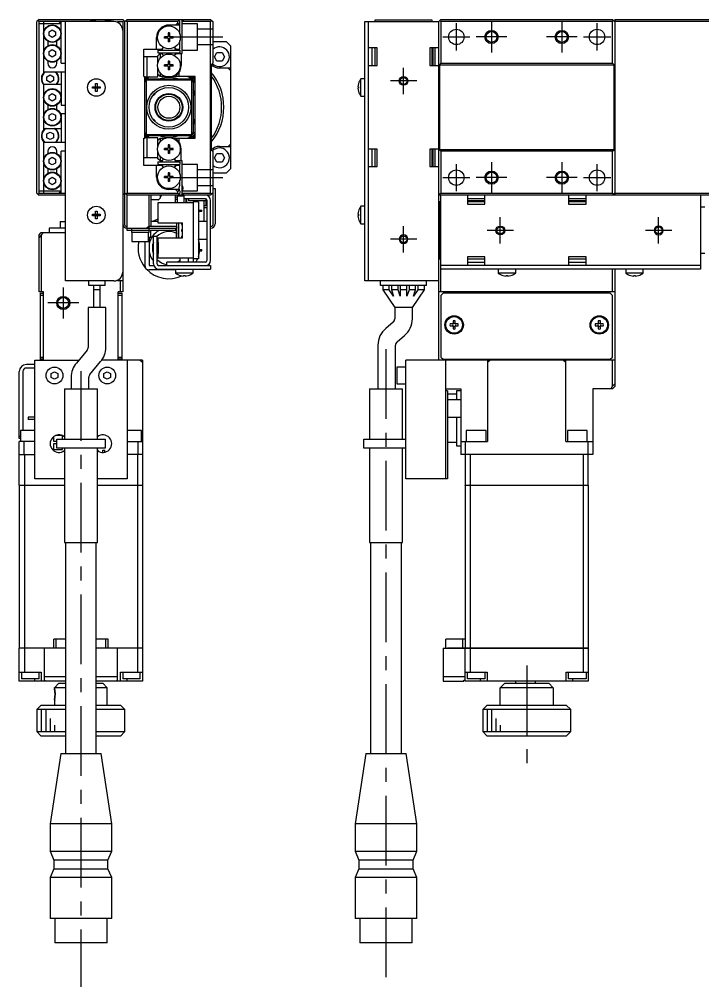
# Model space of a CAD drawing. Extents: x 0 to 674, y -8 to 376.
# Drawn here: x 360.3 to 515.7, y 66.4 to 286.4 of the extents above; entities that cross this region are included whole.
import ezdxf

# ---------------------------------------------------------------- set-up
doc = ezdxf.new("R2010")
doc.units = 0
doc.header["$LTSCALE"] = 0.5
doc.linetypes.add('CENTER', pattern=[50.8, 31.75, -6.35, 6.35, -6.35])
doc.linetypes.add('DASHED', pattern=[19.05, 12.7, -6.35])
for name, color, linetype in [('MSM_CENTER', 1, 'CENTER'), ('MSM_CONTINUOUS', 7, 'CONTINUOUS'), ('MSM_DASHED', 4, 'DASHED'), ('MSM_NARROW', 5, 'CONTINUOUS')]:
    doc.layers.add(name, color=color, linetype=linetype)

msp = doc.modelspace()

# ---------------------------------------------------------------- linework, layer by layer
at = {"layer": 'MSM_CENTER'}
for p, q in [((459.7, 279.34), (459.7, 285.54)), ((467.7, 285.94), (467.7, 278.94)), ((483.7, 285.94), (483.7, 278.94)), ((491.7, 279.34), (491.7, 285.54)), ((394.71, 282.44), (406.63, 282.44)), ((456.6, 282.44), (462.8, 282.44)), ((471.2, 282.44), (464.2, 282.44)), ((487.2, 282.44), (480.2, 282.44)), ((488.6, 282.44), (494.8, 282.44)), ((447.7, 269.44), (447.7, 275.44)), ((450.7, 272.44), (444.7, 272.44)), ((459.7, 247.34), (459.7, 253.54)), ((467.7, 253.94), (467.7, 246.94)), ((483.7, 253.94), (483.7, 246.94)), ((491.7, 247.34), (491.7, 253.54)), ((394.71, 250.44), (406.63, 250.44)), ((456.6, 250.44), (462.8, 250.44)), ((471.2, 250.44), (464.2, 250.44)), ((487.2, 250.44), (480.2, 250.44)), ((488.6, 250.44), (494.8, 250.44)), ((469.7, 235.44), (469.7, 241.44)), ((505.7, 235.44), (505.7, 241.44)), ((447.7, 233.44), (447.7, 239.44)), ((472.7, 238.44), (466.7, 238.44)), ((508.7, 238.44), (502.7, 238.44)), ((450.7, 236.44), (444.7, 236.44)), ((370.34, 225.44), (370.34, 218.44)), ((373.84, 221.94), (366.84, 221.94)), ((443.7, 211.44), (443.7, 66.44)), ((374.34, 206.44), (374.34, 66.44)), ((475.7, 139.47), (475.7, 116.19))]:
    msp.add_line(p, q, dxfattribs=at)
at = {"layer": 'MSM_CONTINUOUS'}
for p, q in [((364.84, 286.44), (364.34, 285.94)), ((364.59, 286.19), (364.84, 285.94)), ((364.84, 286.44), (376.34, 286.44)), ((376.84, 285.94), (376.34, 286.44)), ((376.34, 285.94), (376.59, 286.19)), ((376.44, 286.34), (376.64, 286.34)), ((376.54, 286.34), (376.64, 286.44)), ((376.64, 286.44), (383.84, 286.44)), ((376.94, 285.94), (376.94, 286.04)), ((377.14, 286.44), (377.14, 285.94)), ((377.34, 286.44), (377.84, 285.94)), ((377.34, 285.94), (377.34, 286.44)), ((381.04, 286.24), (379.84, 286.24)), ((379.84, 286.24), (379.84, 285.94)), ((381.04, 286.24), (381.04, 285.94)), ((384.34, 285.94), (383.84, 286.44)), ((383.84, 285.94), (384.09, 286.19)), ((384.34, 285.94), (384.84, 286.44)), ((384.59, 286.19), (384.84, 285.94)), ((384.84, 286.44), (403.84, 286.44)), ((396.84, 285.94), (396.34, 286.44)), ((396.34, 285.94), (396.59, 286.19)), ((397.84, 286.44), (397.34, 285.94)), ((397.34, 278.64), (397.34, 286.44)), ((403.84, 286.44), (404.34, 285.94)), ((403.84, 285.94), (404.09, 286.19)), ((441.2, 286.24), (441.2, 285.94)), ((454.2, 286.24), (441.2, 286.24)), ((454.2, 285.94), (454.2, 286.24)), ((455.7, 285.94), (456.2, 286.44)), ((455.95, 286.19), (456.2, 285.94)), ((456.2, 286.44), (495.2, 286.44)), ((495.2, 286.44), (495.7, 285.94)), ((495.2, 285.94), (495.45, 286.19)), ((495.7, 286.44), (495.7, 246.44)), ((495.7, 286.44), (539.2, 286.44)), ((364.34, 246.94), (364.34, 285.94)), ((381.84, 285.94), (364.84, 285.94)), ((364.84, 246.94), (364.84, 285.94)), ((369.84, 285.44), (364.84, 285.44)), ((365.84, 285.94), (365.84, 274.27)), ((367.09, 283.63), (367.84, 284.06)), ((367.84, 284.06), (368.59, 283.63)), ((369.34, 285.94), (369.84, 285.44)), ((369.84, 276.44), (369.84, 285.94)), ((370.84, 226.94), (370.84, 285.94)), ((382.64, 285.94), (383.84, 285.94)), ((383.84, 285.94), (383.84, 224.44)), ((384.34, 239.64), (384.34, 285.94)), ((384.84, 285.94), (384.84, 246.94)), ((396.34, 285.94), (384.84, 285.94)), ((396.84, 285.14), (394.34, 285.14)), ((396.34, 285.64), (395.84, 285.14)), ((396.34, 285.64), (396.34, 285.94)), ((396.7, 285.14), (396.34, 285.64)), ((396.84, 283.06), (396.84, 285.94)), ((403.84, 285.94), (397.34, 285.94)), ((403.84, 246.94), (403.84, 285.94)), ((404.34, 285.94), (404.34, 276.44)), ((438.9, 285.94), (455.7, 285.94)), ((438.9, 226.94), (438.9, 285.94)), ((439.7, 226.94), (439.7, 285.94)), ((455.7, 208.94), (455.7, 285.94)), ((456.2, 285.94), (456.2, 276.44)), ((495.2, 285.94), (456.2, 285.94)), ((495.2, 276.44), (495.2, 285.94)), ((517.7, 285.94), (495.7, 285.94)), ((367.09, 282.76), (367.09, 283.63)), ((367.84, 282.33), (367.09, 282.76)), ((368.59, 282.76), (367.84, 282.33)), ((368.59, 283.63), (368.59, 282.76)), ((391.54, 279.64), (391.54, 282.34)), ((394.14, 282.49), (393.34, 282.49)), ((393.34, 282.2), (393.34, 282.49)), ((394.14, 282.2), (393.34, 282.2)), ((393.87, 282.49), (393.87, 282.2)), ((394.49, 283.34), (394.2, 283.34)), ((394.2, 283.34), (394.2, 282.55)), ((394.49, 282.81), (394.2, 282.81)), ((394.2, 282.14), (394.2, 281.34)), ((394.2, 281.87), (394.49, 281.87)), ((394.49, 283.34), (394.49, 282.55)), ((394.49, 282.14), (394.49, 281.34)), ((395.34, 282.49), (394.55, 282.49)), ((395.34, 282.2), (394.55, 282.2)), ((394.81, 282.49), (394.81, 282.2)), ((395.34, 282.2), (395.34, 282.49)), ((396.84, 279.64), (396.84, 281.63)), ((366.84, 281.46), (366.84, 280.42)), ((367.09, 279.13), (367.84, 279.56)), ((367.84, 279.56), (368.59, 279.13)), ((368.84, 280.42), (368.84, 281.46)), ((388.64, 273.44), (388.64, 279.64)), ((388.64, 279.64), (392.79, 279.64)), ((391.84, 279.44), (391.84, 278.84)), ((391.84, 279.44), (396.84, 279.44)), ((392.79, 279.64), (392.94, 279.9)), ((394.49, 281.34), (394.2, 281.34)), ((395.75, 279.9), (395.9, 279.64)), ((395.9, 279.64), (396.84, 279.64)), ((396.84, 279.44), (396.84, 278.84)), ((404.34, 281.44), (407.34, 281.44)), ((408.34, 280.44), (407.34, 281.44)), ((408.34, 280.44), (408.34, 252.44)), ((441.7, 279.94), (439.7, 279.94)), ((440.5, 279.94), (440.5, 275.94)), ((441.2, 279.94), (441.2, 275.94)), ((441.7, 275.94), (441.7, 279.94)), ((453.7, 279.94), (453.7, 275.94)), ((455.7, 279.94), (453.7, 279.94)), ((454.2, 275.94), (454.2, 279.94)), ((454.4, 275.94), (454.4, 279.94)), ((454.9, 275.94), (454.9, 279.94)), ((367.09, 278.26), (367.09, 279.13)), ((367.84, 277.83), (367.09, 278.26)), ((368.59, 278.26), (367.84, 277.83)), ((368.59, 279.13), (368.59, 278.26)), ((391.84, 277.89), (388.64, 277.89)), ((389.34, 277.89), (389.34, 273.39)), ((391.84, 278.84), (396.84, 278.84)), ((391.84, 278.14), (392.34, 278.64)), ((391.84, 276.66), (391.84, 278.14)), ((392.34, 278.64), (392.34, 277.6)), ((392.34, 278.64), (392.79, 278.64)), ((392.97, 278.35), (392.79, 278.64)), ((395.89, 278.64), (395.77, 278.42)), ((395.89, 278.64), (397.34, 278.64)), ((397.14, 278.64), (397.14, 275.94)), ((404.69, 277.94), (405.27, 278.94)), ((405.27, 276.94), (404.69, 277.94)), ((405.27, 278.94), (406.42, 278.94)), ((406.42, 278.94), (407, 277.94)), ((407, 277.94), (406.42, 276.94)), ((366.84, 276.96), (366.84, 276.44)), ((368.84, 276.44), (368.84, 276.96)), ((369.84, 276.44), (370.84, 276.44)), ((391.84, 273.39), (391.84, 275.23)), ((394.14, 276.09), (393.34, 276.09)), ((393.34, 275.8), (393.34, 276.09)), ((394.14, 275.8), (393.34, 275.8)), ((393.87, 276.09), (393.87, 275.8)), ((394.49, 276.94), (394.2, 276.94)), ((394.2, 276.94), (394.2, 276.15)), ((394.49, 276.41), (394.2, 276.41)), ((394.2, 275.74), (394.2, 274.94)), ((394.2, 275.47), (394.49, 275.47)), ((394.49, 276.94), (394.49, 276.15)), ((394.49, 275.74), (394.49, 274.94)), ((395.34, 276.09), (394.55, 276.09)), ((395.34, 275.8), (394.55, 275.8)), ((394.81, 276.09), (394.81, 275.8)), ((395.34, 275.8), (395.34, 276.09)), ((404.34, 276.44), (403.99, 276.09)), ((403.99, 276.09), (403.99, 256.79)), ((406.42, 276.94), (405.27, 276.94)), ((408.34, 275.34), (405.84, 275.34)), ((407.84, 275.34), (408.34, 274.84)), ((439.7, 275.94), (441.7, 275.94)), ((453.7, 275.94), (455.7, 275.94)), ((456.2, 276.44), (455.85, 276.09)), ((455.85, 276.09), (455.85, 256.79)), ((455.85, 276.09), (495.55, 276.09)), ((456.2, 276.44), (495.2, 276.44)), ((495.55, 276.09), (495.2, 276.44)), ((495.55, 256.79), (495.55, 276.09)), ((370.84, 274.44), (365.84, 274.44)), ((366.59, 273.38), (367.34, 273.81)), ((366.59, 272.51), (366.59, 273.38)), ((367.34, 273.81), (368.09, 273.38)), ((368.09, 273.38), (368.09, 272.51)), ((369.84, 274.44), (369.84, 266.94)), ((388.64, 273.44), (388.84, 273.44)), ((388.84, 259.44), (388.84, 273.44)), ((388.84, 273.39), (391.84, 273.39)), ((388.84, 272.14), (389.64, 272.94)), ((389.64, 272.94), (399.04, 272.94)), ((392.34, 273.44), (391.84, 273.94)), ((392.34, 274.28), (392.34, 273.44)), ((393.63, 273.44), (392.34, 273.44)), ((394.49, 274.94), (394.2, 274.94)), ((400.34, 273.44), (395.06, 273.44)), ((396.14, 273.44), (396.14, 273.8)), ((396.64, 274.35), (396.64, 273.44)), ((399.04, 272.94), (399.84, 272.14)), ((400.34, 259.44), (400.34, 273.44)), ((438, 268.94), (438, 272.94)), ((438.9, 272.94), (438, 272.94)), ((369.84, 271.64), (365.84, 271.64)), ((365.84, 271.64), (365.84, 261.27)), ((367.34, 272.08), (366.59, 272.51)), ((368.09, 272.51), (367.34, 272.08)), ((376.96, 271.12), (377.66, 271.12)), ((376.96, 270.76), (376.96, 271.12)), ((377.66, 270.76), (376.96, 270.76)), ((377.66, 271.83), (378.02, 271.83)), ((377.66, 271.12), (377.66, 271.83)), ((377.67, 271.11), (377.66, 271.12)), ((377.67, 270.77), (377.66, 270.76)), ((377.66, 270.06), (377.66, 270.76)), ((377.67, 270.77), (377.67, 271.11)), ((377.67, 271.11), (378.01, 271.11)), ((378.01, 270.77), (377.67, 270.77)), ((378.01, 271.11), (378.02, 271.12)), ((378.01, 271.11), (378.01, 270.77)), ((378.01, 270.77), (378.02, 270.76)), ((378.02, 271.83), (378.02, 271.12)), ((378.02, 271.12), (378.73, 271.12)), ((378.02, 270.76), (378.02, 270.06)), ((378.73, 270.76), (378.02, 270.76)), ((378.73, 271.12), (378.73, 270.76)), ((389.14, 272.44), (389.14, 260.44)), ((399.34, 272.64), (389.34, 272.64)), ((399.54, 260.44), (399.54, 272.44)), ((399.84, 272.14), (399.84, 260.74)), ((437.31, 271.12), (437.43, 271.12)), ((437.43, 270.76), (437.31, 270.76)), ((437.43, 271.83), (437.43, 271.83)), ((437.43, 271.12), (437.43, 270.76)), ((367.09, 269.13), (367.84, 269.56)), ((367.09, 268.26), (367.09, 269.13)), ((367.84, 269.56), (368.59, 269.13)), ((368.59, 269.13), (368.59, 268.26)), ((378.02, 270.06), (377.66, 270.06)), ((390.78, 269.19), (390.92, 269.19)), ((390.92, 269.19), (391.14, 269.42)), ((390.92, 269.19), (390.92, 269.36)), ((391.14, 269.61), (391.14, 269.42)), ((437.43, 270.06), (437.43, 270.05)), ((438, 268.94), (438.9, 268.94)), ((366.84, 266.96), (366.84, 265.92)), ((367.84, 267.83), (367.09, 268.26)), ((368.59, 268.26), (367.84, 267.83)), ((368.84, 265.92), (368.84, 266.96)), ((369.84, 266.94), (370.84, 266.94)), ((367.09, 264.63), (367.84, 265.06)), ((367.09, 263.76), (367.09, 264.63)), ((367.84, 265.06), (368.59, 264.63)), ((368.59, 264.63), (368.59, 263.76)), ((370.84, 264.94), (369.84, 264.94)), ((369.84, 264.94), (369.84, 258.44)), ((367.84, 263.33), (367.09, 263.76)), ((368.59, 263.76), (367.84, 263.33)), ((390.92, 263.69), (390.78, 263.69)), ((390.92, 263.52), (390.92, 263.69)), ((391.14, 263.47), (390.92, 263.69)), ((391.14, 263.47), (391.14, 263.28)), ((365.84, 261.64), (369.84, 261.64)), ((366.59, 260.38), (367.34, 260.81)), ((366.59, 259.51), (366.59, 260.38)), ((367.34, 260.81), (368.09, 260.38)), ((368.09, 260.38), (368.09, 259.51)), ((389.64, 259.94), (388.84, 260.74)), ((389.34, 260.24), (399.34, 260.24)), ((399.04, 259.94), (389.64, 259.94)), ((399.84, 260.74), (399.04, 259.94)), ((365.84, 258.62), (365.84, 246.94)), ((370.84, 258.44), (365.84, 258.44)), ((367.34, 259.08), (366.59, 259.51)), ((368.09, 259.51), (367.34, 259.08)), ((388.64, 259.44), (388.84, 259.44)), ((388.64, 253.24), (388.64, 259.44)), ((391.84, 259.49), (388.84, 259.49)), ((389.34, 259.49), (389.34, 254.99)), ((391.84, 257.66), (391.84, 259.49)), ((391.84, 258.94), (392.34, 259.44)), ((392.34, 259.44), (392.34, 258.6)), ((392.34, 259.44), (393.63, 259.44)), ((394.49, 257.94), (394.2, 257.94)), ((394.2, 257.94), (394.2, 257.15)), ((394.49, 257.41), (394.2, 257.41)), ((394.49, 257.94), (394.49, 257.15)), ((395.06, 259.44), (400.34, 259.44)), ((396.14, 259.09), (396.14, 259.44)), ((396.64, 259.44), (396.64, 258.54)), ((405.84, 257.54), (408.34, 257.54)), ((408.34, 258.04), (407.84, 257.54)), ((366.84, 256.44), (366.84, 255.92)), ((368.84, 255.92), (368.84, 256.44)), ((370.84, 256.44), (369.84, 256.44)), ((369.84, 246.94), (369.84, 256.44)), ((391.84, 254.74), (391.84, 256.23)), ((392.34, 255.28), (392.34, 254.24)), ((394.14, 257.09), (393.34, 257.09)), ((393.34, 256.8), (393.34, 257.09)), ((394.14, 256.8), (393.34, 256.8)), ((393.87, 257.09), (393.87, 256.8)), ((394.2, 256.74), (394.2, 255.94)), ((394.2, 256.47), (394.49, 256.47)), ((394.49, 255.94), (394.2, 255.94)), ((394.49, 256.74), (394.49, 255.94)), ((395.34, 257.09), (394.55, 257.09)), ((395.34, 256.8), (394.55, 256.8)), ((394.81, 257.09), (394.81, 256.8)), ((395.34, 256.8), (395.34, 257.09)), ((397.14, 254.24), (397.14, 256.94)), ((403.99, 256.79), (404.34, 256.44)), ((404.34, 256.44), (404.34, 239.64)), ((404.69, 254.94), (405.27, 255.94)), ((405.27, 255.94), (406.42, 255.94)), ((406.42, 255.94), (407, 254.94)), ((441.7, 256.94), (439.7, 256.94)), ((440.5, 256.94), (440.5, 252.94)), ((441.2, 256.94), (441.2, 252.94)), ((441.7, 252.94), (441.7, 256.94)), ((453.7, 256.94), (453.7, 252.94)), ((455.7, 256.94), (453.7, 256.94)), ((454.2, 252.94), (454.2, 256.94)), ((454.4, 252.94), (454.4, 256.94)), ((454.9, 252.94), (454.9, 256.94)), ((455.85, 256.79), (456.2, 256.44)), ((495.55, 256.79), (455.85, 256.79)), ((456.2, 256.44), (456.2, 246.94)), ((495.2, 256.44), (456.2, 256.44)), ((495.2, 256.44), (495.55, 256.79)), ((495.2, 246.94), (495.2, 256.44)), ((367.09, 254.63), (367.84, 255.06)), ((367.09, 253.76), (367.09, 254.63)), ((367.84, 253.33), (367.09, 253.76)), ((367.84, 255.06), (368.59, 254.63)), ((368.59, 253.76), (367.84, 253.33)), ((368.59, 254.63), (368.59, 253.76)), ((388.64, 254.99), (391.84, 254.99)), ((392.79, 253.24), (388.64, 253.24)), ((391.54, 250.54), (391.54, 253.24)), ((392.34, 254.24), (391.84, 254.74)), ((391.84, 254.04), (391.84, 253.44)), ((391.84, 254.04), (396.84, 254.04)), ((391.84, 253.44), (396.84, 253.44)), ((392.79, 254.24), (392.34, 254.24)), ((392.97, 254.54), (392.79, 254.24)), ((392.94, 252.98), (392.79, 253.24)), ((395.9, 253.24), (395.75, 252.98)), ((395.89, 254.24), (395.77, 254.47)), ((397.34, 254.24), (395.89, 254.24)), ((396.84, 253.24), (395.9, 253.24)), ((396.84, 254.04), (396.84, 253.44)), ((396.84, 251.26), (396.84, 253.24)), ((397.34, 246.44), (397.34, 254.24)), ((405.27, 253.94), (404.69, 254.94)), ((406.42, 253.94), (405.27, 253.94)), ((407, 254.94), (406.42, 253.94)), ((366.84, 252.46), (366.84, 251.42)), ((368.84, 251.42), (368.84, 252.46)), ((394.49, 251.54), (394.2, 251.54)), ((394.2, 251.54), (394.2, 250.75)), ((394.49, 251.01), (394.2, 251.01)), ((394.49, 251.54), (394.49, 250.75)), ((407.34, 251.44), (404.34, 251.44)), ((407.34, 251.44), (408.34, 252.44)), ((439.7, 252.94), (441.7, 252.94)), ((453.7, 252.94), (455.7, 252.94)), ((367.09, 250.13), (367.84, 250.56)), ((367.09, 249.26), (367.09, 250.13)), ((367.84, 248.83), (367.09, 249.26)), ((367.84, 250.56), (368.59, 250.13)), ((368.59, 249.26), (367.84, 248.83)), ((368.59, 250.13), (368.59, 249.26)), ((394.14, 250.69), (393.34, 250.69)), ((393.34, 250.4), (393.34, 250.69)), ((394.14, 250.4), (393.34, 250.4)), ((393.87, 250.69), (393.87, 250.4)), ((394.2, 250.34), (394.2, 249.54)), ((394.2, 250.07), (394.49, 250.07)), ((394.49, 249.54), (394.2, 249.54)), ((394.49, 250.34), (394.49, 249.54)), ((395.34, 250.69), (394.55, 250.69)), ((395.34, 250.4), (394.55, 250.4)), ((394.81, 250.69), (394.81, 250.4)), ((395.34, 250.4), (395.34, 250.69)), ((396.84, 248.7), (396.84, 249.83)), ((459.9, 248.7), (459.5, 248.7)), ((491.9, 248.7), (491.5, 248.7)), ((364.34, 246.94), (364.84, 246.44)), ((364.84, 246.94), (364.59, 246.69)), ((364.84, 247.44), (369.84, 247.44)), ((364.84, 246.94), (370.84, 246.94)), ((370.84, 246.44), (364.84, 246.44)), ((369.84, 247.44), (369.34, 246.94)), ((384.09, 246.69), (383.84, 246.94)), ((383.84, 246.44), (384.34, 246.94)), ((384.84, 246.44), (384.34, 246.94)), ((384.84, 246.94), (384.59, 246.69)), ((384.84, 246.94), (396.34, 246.94)), ((403.84, 246.44), (384.84, 246.44)), ((384.84, 238.44), (384.84, 246.44)), ((389.84, 237.94), (389.84, 246.44)), ((390.34, 239.44), (390.34, 246.44)), ((392.34, 246.44), (392.34, 245.78)), ((396.64, 247.74), (394.34, 247.74)), ((395.77, 246.44), (395.77, 244.69)), ((395.84, 247.74), (396.34, 247.24)), ((396.27, 244.69), (396.27, 246.44)), ((396.34, 247.24), (396.66, 247.69)), ((396.34, 246.94), (396.34, 247.24)), ((396.59, 246.69), (396.34, 246.94)), ((396.84, 246.94), (396.34, 246.44)), ((396.84, 247.38), (396.84, 246.94)), ((397.34, 246.94), (403.84, 246.94)), ((397.34, 246.94), (397.84, 246.44)), ((397.77, 246.44), (397.77, 244.84)), ((397.84, 245.64), (397.84, 246.44)), ((402.77, 246.44), (402.77, 246.44)), ((403.27, 246.44), (403.27, 246.27)), ((404.09, 246.69), (403.84, 246.94)), ((404.34, 246.94), (403.84, 246.44)), ((404.34, 247.94), (404.84, 247.94)), ((404.84, 247.94), (404.84, 239.94)), ((456.2, 246.44), (455.7, 246.94)), ((533.2, 246.44), (455.7, 246.44)), ((456.2, 246.94), (455.95, 246.69)), ((456.2, 246.94), (495.2, 246.94)), ((456.2, 224.44), (456.2, 246.44)), ((462.2, 246.44), (462.2, 244.44)), ((466.2, 244.44), (466.2, 246.44)), ((485.2, 246.44), (485.2, 244.44)), ((489.2, 244.44), (489.2, 246.44)), ((495.45, 246.69), (495.2, 246.94)), ((495.7, 246.94), (495.2, 246.44)), ((495.7, 246.94), (517.7, 246.94)), ((515.2, 246.44), (515.2, 229.64)), ((391.92, 245.36), (390.34, 245.36)), ((399.84, 244.69), (391.84, 244.69)), ((391.84, 244.69), (391.84, 240.19)), ((392.31, 245.71), (391.99, 245.39)), ((392.34, 246.25), (392.45, 246.25)), ((395.77, 246.04), (396.27, 246.04)), ((395.77, 245.54), (396.27, 245.54)), ((397.77, 246.24), (396.27, 246.24)), ((402.64, 245.64), (397.84, 245.64)), ((398.27, 244.84), (398.27, 245.64)), ((398.34, 245.64), (398.34, 244.69)), ((398.84, 245.64), (398.84, 245.14)), ((402.84, 245.14), (398.84, 245.14)), ((401.04, 244.94), (399.84, 244.94)), ((399.84, 244.94), (399.84, 231.24)), ((401.04, 244.94), (401.04, 231.94)), ((402.34, 240.44), (402.34, 245.14)), ((402.77, 245.14), (402.77, 244.04)), ((402.84, 245.14), (402.84, 245.59)), ((402.84, 245.54), (402.91, 245.54)), ((403.04, 231.64), (403.04, 245.24)), ((403.84, 231.64), (403.84, 245.24)), ((455.9, 244.94), (455.9, 231.94)), ((456.2, 244.94), (455.9, 244.94)), ((466.2, 245.64), (462.2, 245.64)), ((466.2, 245.14), (462.2, 245.14)), ((466.2, 244.94), (462.2, 244.94)), ((462.2, 244.44), (466.2, 244.44)), ((489.2, 245.64), (485.2, 245.64)), ((489.2, 245.14), (485.2, 245.14)), ((489.2, 244.94), (485.2, 244.94)), ((485.2, 244.44), (489.2, 244.44)), ((376.96, 242.12), (377.66, 242.12)), ((376.96, 241.76), (376.96, 242.12)), ((377.66, 242.83), (378.02, 242.83)), ((377.66, 242.12), (377.66, 242.83)), ((377.67, 242.11), (377.66, 242.12)), ((377.67, 242.11), (378.01, 242.11)), ((377.67, 241.77), (377.67, 242.11)), ((378.01, 242.11), (378.02, 242.12)), ((378.01, 242.11), (378.01, 241.77)), ((378.02, 242.83), (378.02, 242.12)), ((378.02, 242.12), (378.73, 242.12)), ((378.73, 242.12), (378.73, 241.76)), ((401.04, 243.07), (401.84, 243.07)), ((401.04, 242.82), (401.84, 242.82)), ((401.84, 242.82), (401.84, 243.07)), ((402.77, 244.04), (402.34, 244.04)), ((403.04, 243.54), (402.34, 243.54)), ((437.31, 242.12), (437.43, 242.12)), ((437.43, 242.83), (437.43, 242.83)), ((437.43, 242.12), (437.43, 241.76)), ((438, 239.94), (438, 243.94)), ((438.9, 243.94), (438, 243.94)), ((516.2, 243.69), (515.2, 243.69)), ((369.59, 240.44), (370.84, 240.44)), ((369.59, 240.44), (369.59, 238.94)), ((377.66, 241.76), (376.96, 241.76)), ((377.67, 241.77), (377.66, 241.76)), ((377.66, 241.06), (377.66, 241.76)), ((378.02, 241.06), (377.66, 241.06)), ((378.01, 241.77), (377.67, 241.77)), ((378.01, 241.77), (378.02, 241.76)), ((378.02, 241.76), (378.02, 241.06)), ((378.73, 241.76), (378.02, 241.76)), ((391.84, 240.44), (390.34, 240.44)), ((391.84, 240.19), (397.34, 240.19)), ((396.14, 236.69), (396.14, 240.19)), ((396.64, 236.69), (396.64, 240.19)), ((397.34, 240.19), (397.34, 236.69)), ((403.04, 240.44), (401.04, 240.44)), ((437.43, 241.76), (437.31, 241.76)), ((437.43, 241.06), (437.43, 241.05)), ((438, 239.94), (438.9, 239.94)), ((364.84, 237.44), (365.34, 237.94)), ((365.65, 237.94), (365.34, 237.33)), ((365.34, 237.94), (370.84, 237.94)), ((370.84, 238.94), (367.09, 238.94)), ((367.09, 238.94), (367.09, 237.94)), ((384.54, 239.44), (384.84, 239.44)), ((384.84, 238.94), (396.06, 238.94)), ((395.84, 238.44), (384.84, 238.44)), ((385.84, 238.94), (385.84, 237.94)), ((389.84, 237.94), (385.84, 237.94)), ((385.94, 237.94), (385.94, 235.94)), ((389.84, 239.44), (389.34, 238.94)), ((389.74, 235.94), (389.74, 237.94)), ((389.84, 239.44), (396.14, 239.44)), ((390.24, 236.94), (390.24, 238.44)), ((395.84, 238.94), (395.84, 238.44)), ((395.99, 238.44), (395.99, 236.69)), ((403.84, 239.44), (404.14, 239.44)), ((364.84, 224.44), (364.84, 237.44)), ((365.34, 237.33), (364.84, 236.83)), ((365.34, 237.33), (365.34, 224.44)), ((385.94, 235.94), (389.74, 235.94)), ((388.84, 235.94), (388.84, 230.44)), ((389.74, 236.94), (390.24, 236.94)), ((389.84, 236.94), (389.84, 230.44)), ((390.84, 237.14), (391.64, 237.14)), ((390.84, 230.84), (390.84, 237.14)), ((391.64, 237.14), (391.64, 230.94)), ((391.84, 236.69), (391.84, 235.69)), ((397.34, 236.69), (391.84, 236.69)), ((391.84, 235.69), (391.94, 235.69)), ((391.94, 235.69), (391.94, 233.19)), ((401.04, 236.44), (403.04, 236.44)), ((391.94, 234.89), (391.84, 234.89)), ((391.84, 234.89), (391.84, 233.99)), ((391.94, 234.52), (391.84, 234.52)), ((391.94, 234.37), (391.84, 234.37)), ((391.94, 233.99), (391.84, 233.99)), ((401.04, 234.07), (401.84, 234.07)), ((401.04, 233.82), (401.84, 233.82)), ((401.84, 233.82), (401.84, 234.07)), ((391.84, 233.19), (391.84, 232.19)), ((391.84, 233.19), (391.94, 233.19)), ((391.84, 232.19), (399.84, 232.19)), ((393.84, 230.44), (393.84, 231.24)), ((402.64, 231.24), (393.84, 231.24)), ((396.89, 232.19), (396.84, 232.14)), ((398.84, 232.14), (396.84, 232.14)), ((396.84, 232.14), (396.84, 231.24)), ((398.84, 232.14), (398.79, 232.19)), ((398.84, 231.24), (398.84, 232.19)), ((401.04, 231.94), (399.84, 231.94)), ((455.9, 231.94), (456.2, 231.94)), ((466.2, 232.44), (462.2, 232.44)), ((462.2, 232.44), (462.2, 230.44)), ((462.2, 231.94), (466.2, 231.94)), ((462.2, 231.24), (466.2, 231.24)), ((466.2, 230.44), (466.2, 232.44)), ((489.2, 232.44), (485.2, 232.44)), ((485.2, 232.44), (485.2, 230.44)), ((485.2, 231.94), (489.2, 231.94)), ((485.2, 231.24), (489.2, 231.24)), ((489.2, 230.44), (489.2, 232.44)), ((516.2, 233.19), (515.2, 233.19)), ((389.84, 230.44), (390.91, 230.44)), ((395.84, 229.44), (389.84, 229.44)), ((392.04, 229.64), (403.84, 229.64)), ((392.14, 230.44), (403.84, 230.44)), ((395.84, 229.64), (395.84, 228.74)), ((399.84, 228.74), (399.84, 229.64)), ((403.84, 230.44), (403.84, 229.64)), ((515.2, 230.44), (456.2, 230.44)), ((515.2, 229.64), (456.2, 229.64)), ((469.2, 229.64), (469.2, 228.74)), ((473.2, 228.74), (473.2, 229.64)), ((495.2, 224.44), (495.2, 229.64)), ((495.7, 229.64), (495.7, 202.94)), ((498.2, 229.64), (498.2, 228.74)), ((502.2, 228.74), (502.2, 229.64)), ((381.84, 226.94), (370.84, 226.94)), ((376.14, 225.94), (376.14, 226.94)), ((379.84, 225.94), (379.84, 226.94)), ((383.84, 226.94), (382.64, 226.94)), ((383.34, 224.44), (383.34, 226.94)), ((399.84, 228.74), (395.84, 228.74)), ((396.96, 228.17), (396.96, 228.17)), ((397.66, 228.17), (398.02, 228.17)), ((397.66, 228.05), (397.66, 228.17)), ((398.02, 228.17), (398.02, 228.05)), ((398.73, 228.17), (398.73, 228.17)), ((455.7, 226.94), (438.9, 226.94)), ((442.45, 225.94), (442.45, 226.94)), ((452.95, 225.94), (452.95, 226.94)), ((473.2, 228.74), (469.2, 228.74)), ((470.31, 228.17), (470.31, 228.17)), ((471.02, 228.17), (471.38, 228.17)), ((471.02, 228.05), (471.02, 228.17)), ((471.38, 228.17), (471.38, 228.05)), ((472.09, 228.17), (472.09, 228.17)), ((502.2, 228.74), (498.2, 228.74)), ((499.31, 228.17), (499.31, 228.17)), ((500.02, 228.17), (500.38, 228.17)), ((500.02, 228.05), (500.02, 228.17)), ((500.38, 228.17), (500.38, 228.05)), ((501.09, 228.17), (501.09, 228.17)), ((365.84, 224.44), (364.84, 224.44)), ((365.84, 208.94), (365.84, 224.44)), ((379.84, 225.94), (376.14, 225.94)), ((377.24, 225.94), (377.24, 220.94)), ((378.74, 224.94), (377.24, 224.94)), ((378.74, 220.94), (378.74, 225.94)), ((382.84, 208.94), (382.84, 224.44)), ((383.84, 224.44), (382.84, 224.44)), ((452.95, 225.94), (442.45, 225.94)), ((442.95, 225.94), (442.95, 224.94)), ((442.95, 224.94), (445.7, 220.94)), ((444.45, 224.94), (442.95, 224.94)), ((444.45, 224.94), (444.45, 225.94)), ((445.45, 223.49), (444.45, 224.94)), ((444.95, 225.94), (444.95, 224.94)), ((444.95, 224.94), (445.45, 223.49)), ((446.45, 224.94), (444.95, 224.94)), ((446.45, 224.94), (446.45, 225.94)), ((446.95, 223.49), (446.45, 224.94)), ((446.95, 225.94), (446.95, 223.49)), ((448.45, 224.94), (446.95, 224.94)), ((448.45, 223.49), (448.45, 225.94)), ((448.95, 224.94), (448.45, 223.49)), ((448.95, 225.94), (448.95, 224.94)), ((450.45, 224.94), (448.95, 224.94)), ((449.7, 220.94), (452.45, 224.94)), ((449.95, 223.49), (450.45, 224.94)), ((450.95, 224.94), (449.95, 223.49)), ((450.45, 224.94), (450.45, 225.94)), ((450.95, 225.94), (450.95, 224.94)), ((452.45, 224.94), (450.95, 224.94)), ((452.45, 224.94), (452.45, 225.94)), ((495.7, 224.44), (455.7, 224.44)), ((461.45, 224.44), (461.45, 224.14)), ((461.95, 224.44), (461.95, 224.14)), ((467.45, 224.14), (467.45, 224.44)), ((470.9, 224.44), (470.7, 224.24)), ((480.7, 224.24), (480.5, 224.44)), ((483.95, 224.44), (483.95, 224.14)), ((489.45, 224.14), (489.45, 224.44)), ((489.95, 224.14), (489.95, 224.44)), ((365.04, 224.14), (365.84, 224.14)), ((365.04, 224.14), (365.04, 208.94)), ((365.84, 223.64), (365.04, 223.64)), ((382.84, 224.14), (383.64, 224.14)), ((383.64, 223.64), (382.84, 223.64)), ((383.64, 224.14), (383.64, 209.14)), ((456.7, 224.14), (456.2, 223.64)), ((456.2, 223.64), (456.2, 209.64)), ((494.7, 224.14), (456.7, 224.14)), ((480.7, 224.24), (470.7, 224.24)), ((470.7, 224.24), (470.7, 224.14)), ((480.7, 224.14), (480.7, 224.24)), ((495.2, 223.64), (494.7, 224.14)), ((495.2, 209.64), (495.2, 223.64)), ((375.99, 220.94), (375.99, 211.82)), ((379.99, 220.94), (375.99, 220.94)), ((379.99, 211.82), (379.99, 220.94)), ((449.7, 220.94), (445.7, 220.94)), ((445.7, 220.94), (445.7, 218.34)), ((449.7, 218.34), (449.7, 220.94)), ((458.96, 217.86), (458.96, 217.18)), ((459.44, 217.18), (459.44, 217.86)), ((491.96, 217.86), (491.96, 217.18)), ((492.44, 217.18), (492.44, 217.86)), ((445.34, 217.58), (443.66, 216.16)), ((458.96, 217.18), (458.28, 217.18)), ((458.28, 216.7), (458.96, 216.7)), ((458.96, 216.7), (458.96, 216.02)), ((460.12, 217.18), (459.44, 217.18)), ((459.44, 216.7), (460.12, 216.7)), ((459.44, 216.02), (459.44, 216.7)), ((491.96, 217.18), (491.28, 217.18)), ((491.28, 216.7), (491.96, 216.7)), ((491.96, 216.7), (491.96, 216.02)), ((493.12, 217.18), (492.44, 217.18)), ((492.44, 216.02), (492.44, 216.7)), ((492.44, 216.7), (493.12, 216.7)), ((446.23, 213.1), (447.92, 214.51)), ((441.87, 212.33), (441.87, 202.44)), ((445.87, 202.44), (445.87, 212.33)), ((365.04, 209.64), (365.84, 209.64)), ((365.84, 209.14), (365.04, 209.14)), ((375.76, 211.18), (373.31, 208.25)), ((382.84, 209.64), (383.64, 209.64)), ((383.64, 209.14), (382.84, 209.14)), ((456.2, 209.64), (456.7, 209.14)), ((456.7, 209.14), (494.7, 209.14)), ((461.45, 209.14), (461.45, 208.94)), ((465.7, 209.14), (465.7, 208.94)), ((466.7, 209.14), (466.7, 208.94)), ((468.2, 209.14), (468.2, 208.94)), ((483.2, 208.94), (483.2, 209.14)), ((484.7, 209.14), (484.7, 208.94)), ((485.7, 208.94), (485.7, 209.14)), ((489.95, 208.94), (489.95, 209.14)), ((494.7, 209.14), (495.2, 209.64)), ((363.84, 207.94), (361.94, 207.94)), ((363.84, 207.14), (361.94, 207.14)), ((363.84, 181.94), (363.84, 208.94)), ((363.84, 208.94), (373.89, 208.94)), ((376.37, 205.68), (378.82, 208.61)), ((388.34, 208.94), (379.08, 208.94)), ((384.84, 208.94), (384.84, 181.94)), ((387.84, 208.94), (388.34, 208.44)), ((388.34, 208.94), (388.34, 180.49)), ((446.2, 207.34), (446.2, 203.54)), ((448.2, 207.34), (446.2, 207.34)), ((448.2, 181.94), (448.2, 208.94)), ((495.7, 208.94), (448.2, 208.94)), ((457.2, 208.94), (457.2, 181.94)), ((466.8, 208.44), (467.3, 208.94)), ((466.8, 208.94), (466.8, 190.44)), ((484.1, 208.94), (484.6, 208.44)), ((484.6, 190.44), (484.6, 208.94)), ((495.2, 203.06), (495.2, 208.94)), ((360.34, 191.14), (360.34, 206.34)), ((361.14, 206.34), (361.14, 192.94)), ((367.59, 205.88), (368.34, 206.31)), ((367.59, 205.01), (367.59, 205.88)), ((368.34, 204.58), (367.59, 205.01)), ((368.34, 206.31), (369.09, 205.88)), ((369.09, 205.01), (368.34, 204.58)), ((369.09, 205.88), (369.09, 205.01)), ((372.14, 205.04), (372.14, 202.44)), ((376.14, 202.44), (376.14, 205.04)), ((379.59, 205.88), (380.34, 206.31)), ((379.59, 205.01), (379.59, 205.88)), ((380.34, 204.58), (379.59, 205.01)), ((380.34, 206.31), (381.09, 205.88)), ((381.09, 205.01), (380.34, 204.58)), ((381.09, 205.88), (381.09, 205.01)), ((370.59, 202.44), (378.09, 202.44)), ((370.59, 202.44), (370.59, 190.94)), ((378.09, 190.94), (378.09, 202.44)), ((439.95, 202.44), (447.45, 202.44)), ((439.95, 202.44), (439.95, 190.94)), ((446.2, 203.54), (448.2, 203.54)), ((447.45, 190.94), (447.45, 202.44)), ((457.2, 202.44), (460.7, 202.44)), ((460.7, 202.44), (460.7, 187.44)), ((495.2, 202.44), (490.7, 202.44)), ((490.7, 202.44), (490.7, 187.44)), ((494.89, 202.44), (495.2, 203.06)), ((495.2, 203.06), (495.7, 203.56)), ((495.7, 202.94), (495.2, 202.44)), ((457.7, 201.94), (457.2, 201.94)), ((457.7, 201.94), (457.7, 181.94)), ((459.7, 201.19), (457.7, 201.19)), ((460.7, 201.94), (459.7, 201.94)), ((459.7, 201.94), (459.7, 199.94)), ((460.7, 199.94), (457.7, 199.94)), ((363.84, 195.94), (362.34, 195.94)), ((362.34, 195.94), (362.34, 195.44)), ((457.7, 195.94), (460.7, 195.94)), ((459.7, 195.94), (459.7, 189.44)), ((363.84, 195.44), (362.34, 195.44)), ((360.34, 191.64), (360.59, 191.64)), ((363.84, 192.94), (360.59, 192.94)), ((360.59, 192.94), (360.59, 190.44)), ((368.12, 191.53), (368.12, 190.53)), ((370.12, 191.78), (368.54, 191.78)), ((370.12, 190.94), (370.12, 191.78)), ((388.09, 192.94), (384.84, 192.94)), ((388.09, 190.44), (388.09, 192.94)), ((466.45, 192.94), (461.95, 192.94)), ((461.95, 192.94), (461.95, 190.44)), ((466.45, 190.44), (466.45, 192.94)), ((489.45, 192.94), (484.95, 192.94)), ((484.95, 192.94), (484.95, 190.44)), ((489.45, 190.44), (489.45, 192.94)), ((360.59, 191.14), (360.34, 191.14)), ((363.84, 190.44), (360.34, 190.44)), ((360.34, 180.49), (360.34, 190.44)), ((361.34, 190.44), (361.34, 187.44)), ((368.12, 190.53), (368.84, 190.53)), ((368.12, 189.87), (368.12, 188.62)), ((368.84, 189.87), (368.12, 189.87)), ((368.84, 188.94), (368.84, 190.94)), ((368.84, 190.94), (379.84, 190.94)), ((379.84, 190.94), (379.84, 188.94)), ((384.84, 190.44), (388.34, 190.44)), ((387.34, 187.44), (387.34, 190.44)), ((438.7, 188.94), (438.7, 190.94)), ((438.7, 190.94), (448.2, 190.94)), ((459.7, 190.19), (457.7, 190.19)), ((459.7, 189.44), (460.7, 189.44)), ((460.7, 190.44), (466.8, 190.44)), ((461.7, 190.44), (461.7, 180.49)), ((484.6, 190.44), (490.7, 190.44)), ((489.7, 180.49), (489.7, 190.44)), ((360.34, 187.44), (363.84, 187.44)), ((361.5, 187.44), (361.5, 180.49)), ((368.12, 188.62), (370.12, 188.62)), ((379.84, 188.94), (368.84, 188.94)), ((370.12, 188.62), (370.12, 188.94)), ((370.59, 188.94), (370.59, 167.44)), ((378.09, 167.44), (378.09, 188.94)), ((378.09, 188.44), (378.27, 188.44)), ((378.27, 188.26), (378.27, 188.44)), ((379.27, 188.44), (379.27, 187.94)), ((379.27, 188.44), (379.77, 188.44)), ((379.77, 187.99), (379.77, 188.44)), ((388.34, 187.44), (384.84, 187.44)), ((387.19, 187.44), (387.19, 180.49)), ((448.2, 188.94), (438.7, 188.94)), ((439.95, 188.94), (439.95, 167.44)), ((447.45, 167.44), (447.45, 188.94)), ((490.7, 187.44), (460.7, 187.44)), ((462.86, 187.44), (462.86, 180.49)), ((488.55, 187.44), (488.55, 180.49)), ((360.34, 180.49), (370.59, 180.49)), ((360.34, 180.44), (360.34, 143.49)), ((370.59, 180.44), (360.34, 180.44)), ((360.35, 180.44), (360.35, 180.49)), ((361.5, 180.44), (361.5, 180.49)), ((361.5, 180.44), (361.5, 143.49)), ((370.59, 181.94), (363.84, 181.94)), ((384.84, 181.94), (378.09, 181.94)), ((378.09, 180.49), (388.34, 180.49)), ((388.34, 180.44), (378.09, 180.44)), ((387.19, 180.44), (387.19, 180.49)), ((387.19, 180.44), (387.19, 143.49)), ((388.33, 180.44), (388.33, 180.49)), ((388.34, 180.44), (388.34, 143.49)), ((457.7, 181.94), (448.2, 181.94)), ((461.7, 180.49), (489.7, 180.49)), ((461.7, 180.44), (461.7, 143.49)), ((489.7, 180.44), (461.7, 180.44)), ((461.71, 180.44), (461.71, 180.49)), ((462.86, 180.44), (462.86, 180.49)), ((462.86, 180.44), (462.86, 143.49)), ((488.54, 180.44), (488.54, 180.49)), ((488.55, 180.44), (488.55, 143.49)), ((489.69, 180.44), (489.69, 180.49)), ((489.7, 180.44), (489.7, 143.49)), ((370.59, 167.44), (378.09, 167.44)), ((370.84, 167.44), (370.84, 119.44)), ((377.84, 119.44), (377.84, 167.44)), ((439.95, 167.44), (447.45, 167.44)), ((440.2, 167.44), (440.2, 119.44)), ((447.2, 119.44), (447.2, 167.44)), ((368.19, 143.49), (368.19, 145.44)), ((370.84, 145.44), (368.19, 145.44)), ((368.69, 143.44), (368.69, 145.44)), ((380.5, 145.44), (377.84, 145.44)), ((380, 143.44), (380, 145.44)), ((380.5, 143.49), (380.5, 145.44)), ((457.3, 143.44), (457.3, 145.44)), ((461.7, 145.44), (457.3, 145.44)), ((461.2, 143.49), (461.2, 145.44)), ((360.34, 143.49), (368.69, 143.49)), ((360.34, 135.94), (360.34, 143.44)), ((370.84, 143.44), (360.34, 143.44)), ((360.35, 143.44), (360.35, 143.49)), ((361.5, 143.44), (361.5, 143.49)), ((361.5, 143.44), (361.5, 137.94)), ((366.09, 136.99), (366.09, 143.44)), ((388.34, 143.44), (377.84, 143.44)), ((380, 143.49), (388.34, 143.49)), ((382.59, 143.44), (382.59, 136.99)), ((387.19, 143.44), (387.19, 143.49)), ((387.19, 143.44), (387.19, 137.94)), ((388.33, 143.44), (388.33, 143.49)), ((388.34, 143.44), (388.34, 135.94)), ((456.7, 143.44), (456.7, 136.99)), ((456.7, 143.44), (489.7, 143.44)), ((457.7, 143.44), (457.7, 143.49)), ((457.7, 143.49), (489.7, 143.49)), ((461.7, 135.94), (461.7, 143.44)), ((461.71, 143.44), (461.71, 143.49)), ((462.86, 143.44), (462.86, 143.49)), ((462.86, 143.44), (462.86, 137.94)), ((488.54, 143.44), (488.54, 143.49)), ((488.55, 143.44), (488.55, 137.94)), ((489.69, 143.44), (489.69, 143.49)), ((489.7, 143.44), (489.7, 135.94)), ((360.34, 137.94), (365.34, 137.94)), ((360.84, 137.94), (360.84, 136.44)), ((364.84, 136.44), (360.84, 136.44)), ((363.84, 135.94), (363.84, 136.44)), ((364.84, 136.44), (364.84, 137.94)), ((365.34, 137.94), (365.34, 135.94)), ((366.09, 136.99), (370.84, 136.99)), ((366.09, 136.14), (366.09, 136.94)), ((370.84, 136.94), (366.09, 136.94)), ((366.14, 136.94), (366.14, 136.99)), ((377.84, 136.99), (382.59, 136.99)), ((382.59, 136.94), (377.84, 136.94)), ((382.54, 136.94), (382.54, 136.99)), ((382.59, 136.94), (382.59, 136.14)), ((383.34, 135.94), (383.34, 137.94)), ((383.34, 137.94), (388.34, 137.94)), ((383.84, 137.94), (383.84, 136.44)), ((387.84, 136.44), (383.84, 136.44)), ((384.84, 135.94), (384.84, 136.44)), ((387.84, 136.44), (387.84, 137.94)), ((456.7, 136.99), (461.7, 136.99)), ((456.7, 136.94), (456.7, 135.94)), ((461.7, 136.94), (456.7, 136.94)), ((456.75, 136.94), (456.75, 136.99)), ((461.7, 137.94), (466.7, 137.94)), ((462.2, 136.44), (462.2, 137.94)), ((466.2, 136.44), (462.2, 136.44)), ((465.2, 135.94), (465.2, 136.44)), ((466.2, 137.94), (466.2, 136.44)), ((466.7, 137.94), (466.7, 135.94)), ((484.7, 135.94), (484.7, 137.94)), ((484.7, 137.94), (489.7, 137.94)), ((485.2, 136.44), (485.2, 137.94)), ((489.2, 136.44), (485.2, 136.44)), ((486.2, 135.94), (486.2, 136.44)), ((489.2, 137.94), (489.2, 136.44)), ((370.84, 135.94), (360.34, 135.94)), ((366.09, 136.14), (366.12, 136.14)), ((366.12, 136.14), (366.12, 135.94)), ((368.34, 134.44), (369.34, 135.44)), ((370.84, 134.44), (368.34, 134.44)), ((369.34, 135.44), (370.84, 135.44)), ((388.34, 135.94), (377.84, 135.94)), ((377.84, 135.44), (379.34, 135.44)), ((380.34, 134.44), (377.84, 134.44)), ((379.34, 135.44), (380.34, 134.44)), ((380.34, 130.44), (380.34, 134.44)), ((382.57, 136.14), (382.59, 136.14)), ((382.57, 135.94), (382.57, 136.14)), ((456.7, 135.94), (461.4, 135.94)), ((461.4, 136.14), (461.7, 136.14)), ((461.4, 135.94), (461.4, 136.14)), ((489.7, 135.94), (461.7, 135.94)), ((470.7, 135.44), (469.7, 134.44)), ((469.7, 130.44), (469.7, 134.44)), ((481.7, 134.44), (469.7, 134.44)), ((470.7, 135.44), (480.7, 135.44)), ((473.2, 135.44), (473.2, 135.94)), ((477.7, 135.44), (477.7, 135.94)), ((481.7, 134.44), (480.7, 135.44)), ((481.7, 134.44), (481.7, 130.44)), ((365.34, 130.44), (364.34, 129.44)), ((365.34, 130.44), (370.84, 130.44)), ((368.34, 131.44), (368.34, 130.44)), ((377.84, 130.44), (383.34, 130.44)), ((384.34, 129.44), (383.34, 130.44)), ((466.7, 130.44), (465.7, 129.44)), ((466.7, 130.44), (484.7, 130.44)), ((485.7, 129.44), (484.7, 130.44)), ((370.84, 129.44), (364.34, 129.44)), ((364.34, 129.44), (364.34, 124.44)), ((384.34, 129.44), (377.84, 129.44)), ((384.34, 124.44), (384.34, 129.44)), ((485.7, 129.44), (465.7, 129.44)), ((465.7, 129.44), (465.7, 124.44)), ((485.7, 124.44), (485.7, 129.44)), ((364.34, 124.44), (370.84, 124.44)), ((364.34, 124.44), (365.34, 123.44)), ((370.84, 123.44), (365.34, 123.44)), ((377.84, 124.44), (384.34, 124.44)), ((383.34, 123.44), (377.84, 123.44)), ((383.34, 123.44), (384.34, 124.44)), ((465.7, 124.44), (485.7, 124.44)), ((465.7, 124.44), (466.7, 123.44)), ((484.7, 123.44), (466.7, 123.44)), ((484.7, 123.44), (485.7, 124.44)), ((369.77, 119.44), (367.34, 103.44)), ((369.77, 119.44), (378.91, 119.44)), ((381.34, 103.44), (378.91, 119.44)), ((439.13, 119.44), (436.7, 103.44)), ((439.13, 119.44), (448.27, 119.44)), ((450.7, 103.44), (448.27, 119.44)), ((381.34, 103.44), (367.34, 103.44)), ((367.34, 103.44), (367.34, 97.24)), ((381.34, 97.24), (381.34, 103.44)), ((436.7, 103.44), (436.7, 97.24)), ((450.7, 103.44), (436.7, 103.44)), ((450.7, 97.24), (450.7, 103.44)), ((367.34, 97.24), (381.34, 97.24)), ((367.34, 97.24), (368.19, 95.24)), ((380.49, 95.24), (381.34, 97.24)), ((436.7, 97.24), (437.55, 95.24)), ((436.7, 97.24), (450.7, 97.24)), ((449.85, 95.24), (450.7, 97.24)), ((380.49, 95.24), (368.19, 95.24)), ((368.19, 95.24), (368.19, 93.24)), ((380.49, 93.24), (380.49, 95.24)), ((437.55, 95.24), (437.55, 93.24)), ((449.85, 95.24), (437.55, 95.24)), ((449.85, 93.24), (449.85, 95.24)), ((368.19, 93.24), (367.34, 91.24)), ((368.19, 93.24), (380.49, 93.24)), ((381.34, 91.24), (380.49, 93.24)), ((437.55, 93.24), (436.7, 91.24)), ((437.55, 93.24), (449.85, 93.24)), ((450.7, 91.24), (449.85, 93.24)), ((381.34, 91.24), (367.34, 91.24)), ((367.34, 91.24), (367.34, 81.94)), ((381.34, 81.94), (381.34, 91.24)), ((436.7, 91.24), (436.7, 81.94)), ((450.7, 91.24), (436.7, 91.24)), ((450.7, 81.94), (450.7, 91.24)), ((381.34, 81.94), (367.34, 81.94)), ((368.39, 81.94), (368.39, 76.44)), ((380.29, 76.44), (380.29, 81.94)), ((450.7, 81.94), (436.7, 81.94)), ((437.75, 81.94), (437.75, 76.44)), ((449.65, 76.44), (449.65, 81.94)), ((380.29, 76.44), (368.39, 76.44)), ((449.65, 76.44), (437.75, 76.44))]:
    msp.add_line(p, q, dxfattribs=at)
for centre, radius in [((367.84, 283.19), 2), ((367.84, 283.19), 1.9), ((394.34, 282.34), 2.6), ((459.7, 282.44), 1.75), ((491.7, 282.44), 1.75), ((467.7, 282.44), 1.23), ((483.7, 282.44), 1.23), ((367.84, 278.69), 2), ((367.84, 278.69), 1.9), ((394.34, 275.94), 2.6), ((377.84, 270.94), 2), ((447.7, 272.44), 0.783), ((367.84, 268.69), 2), ((394.34, 266.44), 5), ((394.34, 266.44), 4.5), ((367.84, 268.69), 1.9), ((394.34, 266.44), 3.15), ((394.34, 266.44), 3), ((367.84, 264.19), 2), ((367.84, 264.19), 1.9), ((394.34, 256.94), 2.6), ((367.84, 254.19), 2), ((367.84, 254.19), 1.9), ((394.34, 250.54), 2.6), ((367.84, 249.69), 2), ((367.84, 249.69), 1.9), ((459.7, 250.44), 1.75), ((467.7, 250.44), 1.23), ((483.7, 250.44), 1.23), ((491.7, 250.44), 1.75), ((377.84, 241.94), 2), ((469.7, 238.44), 0.783), ((505.7, 238.44), 0.783), ((447.7, 236.44), 0.783), ((370.34, 221.94), 1.23), ((459.2, 216.94), 2.1), ((459.2, 216.94), 1.9), ((492.2, 216.94), 2.1), ((492.2, 216.94), 1.9), ((368.34, 205.44), 1.9), ((380.34, 205.44), 1.9)]:
    msp.add_circle(centre, radius, dxfattribs=at)
for centre, radius, start, end in [((376.64, 286.04), 0.3, 0, 90), ((381.84, 283.94), 2, 0, 90), ((394.34, 282.34), 2.8, 90, 180), ((394.14, 282.55), 0.06, 270, 0), ((394.14, 282.14), 0.06, 0, 90), ((394.55, 282.55), 0.06, 180, 270), ((394.55, 282.14), 0.06, 90, 180), ((394.34, 279.14), 1.59, 143.8028, 169.1069), ((394.46, 279.03), 1.75, 142.994, 150), ((394.23, 279.03), 1.75, 30, 37.006), ((394.34, 279.14), 1.59, 10.8931, 36.1972), ((405.84, 277.94), 2.25, 225, 131.8103), ((394.34, 279.14), 1.59, 190.8931, 216.1972), ((394.46, 279.26), 1.75, 211.3783, 217.006), ((394.34, 279.14), 1.59, 323.8028, 349.1069), ((394.23, 279.26), 1.75, 322.994, 331.3783), ((367.84, 276.44), 1, 180, 0), ((394.14, 276.15), 0.06, 270, 0), ((394.14, 275.74), 0.06, 0, 90), ((394.55, 276.15), 0.06, 180, 270), ((394.55, 275.74), 0.06, 90, 180), ((394.34, 275.94), 2.8, 310.0052, 0), ((405.84, 277.94), 2.6, 225, 270), ((367.34, 272.94), 2, 131.4096, 221.4096), ((367.34, 272.94), 1.9, 127.8636, 223.1736), ((367.34, 272.94), 1.9, 316.8264, 52.1364), ((367.34, 272.94), 2, 319.4584, 48.5904), ((394.34, 266.44), 8.2, 122.0526, 132.1236), ((394.34, 266.44), 8.8, 127.8357, 128.6822), ((394.34, 266.44), 8.5, 125.1501, 130.3202), ((394.34, 266.44), 6.8, 72.9174, 107.0826), ((394.34, 266.44), 8.2, 42.9703, 58.6119), ((394.34, 266.44), 8.5, 45.0991, 55.4397), ((394.34, 266.44), 8.8, 47.0141, 52.6982), ((394.34, 266.44), 9, 48.1897, 51.0576), ((394.34, 266.44), 12.5, 320.5338, 39.4662), ((394.34, 266.44), 12, 323.5298, 36.4702), ((440.5, 270.94), 3.2, 141.3178, 163.8775), ((440.5, 270.94), 3.19, 163.8933, 176.7703), ((440.5, 270.94), 3.19, 183.2297, 196.1067), ((394.34, 266.44), 6.8, 28.0725, 36.0189), ((394.34, 266.44), 6.5, 22.6199, 32.2042), ((440.5, 270.94), 3.2, 196.1225, 218.6822), ((394.34, 266.44), 6.5, 327.7958, 337.3801), ((394.34, 266.44), 6.8, 323.9811, 331.9275), ((367.34, 259.94), 2, 121.7883, 228.5904), ((367.34, 259.94), 1.9, 116.5254, 232.1364), ((367.34, 259.94), 1.9, 307.8636, 63.4746), ((367.34, 259.94), 2, 311.4096, 58.2117), ((394.34, 266.44), 8.2, 227.8764, 237.9474), ((394.34, 266.44), 8.5, 229.6798, 234.8499), ((394.34, 266.44), 6.8, 252.9174, 287.0826), ((394.34, 266.44), 8.2, 301.3882, 317.0297), ((394.34, 266.44), 8.5, 304.5603, 314.9009), ((394.34, 266.44), 8.8, 307.3018, 312.9859), ((394.34, 266.44), 9, 308.9424, 311.8103), ((367.84, 256.44), 1, 0, 180), ((394.34, 266.44), 8.8, 231.3178, 232.1643), ((394.34, 256.94), 2.8, 0, 49.9948), ((405.84, 254.94), 2.6, 90, 135), ((394.14, 257.15), 0.06, 270, 0), ((394.14, 256.74), 0.06, 0, 90), ((394.55, 257.15), 0.06, 180, 270), ((394.55, 256.74), 0.06, 90, 180), ((405.84, 254.94), 2.25, 228.1897, 135), ((394.34, 253.74), 1.59, 143.8028, 169.1069), ((394.34, 253.74), 1.59, 190.8931, 216.1972), ((394.46, 253.63), 1.75, 142.994, 148.6217), ((394.23, 253.63), 1.75, 28.6217, 37.006), ((394.34, 253.74), 1.59, 10.8931, 36.1972), ((394.34, 253.74), 1.59, 323.8028, 349.1069), ((394.46, 253.86), 1.75, 210, 217.006), ((394.23, 253.86), 1.75, 322.994, 330), ((394.34, 250.54), 2.8, 180, 270), ((394.14, 250.75), 0.06, 270, 0), ((394.14, 250.34), 0.06, 0, 90), ((394.55, 250.75), 0.06, 180, 270), ((394.55, 250.34), 0.06, 90, 180), ((397.59, 248.04), 1, 138.5904, 221.4096), ((396.59, 248.04), 1, 318.5904, 41.4096), ((392.45, 246.58), 0.33, 270, 334.8973), ((402.64, 245.24), 1.2, 0, 90), ((391.92, 245.46), 0.1, 270, 315), ((392.24, 245.78), 0.1, 315, 0), ((398.02, 244.84), 0.25, 180, 216.8699), ((398.02, 244.84), 0.25, 323.1301, 0), ((402.64, 245.24), 0.4, 0, 90), ((440.5, 241.94), 3.19, 163.8933, 176.7703), ((440.5, 241.94), 3.2, 141.3178, 163.8775), ((384.84, 239.94), 1, 180, 270), ((394.34, 234.44), 7, 110.9248, 121.0027), ((397.44, 239.94), 0.25, 113.5782, 246.4218), ((403.84, 239.94), 1, 270, 0), ((440.5, 241.94), 3.19, 183.2297, 196.1067), ((440.5, 241.94), 3.2, 196.1225, 218.6822), ((384.54, 239.64), 0.2, 180, 270), ((394.34, 234.44), 4.57, 118.9227, 169.9588), ((394.34, 234.44), 3.75, 63.8961, 136.0545), ((394.34, 234.44), 4.57, 68.6151, 70.8388), ((397.99, 238.44), 2, 157.6684, 202.3316), ((397.44, 238.44), 0.25, 113.5782, 246.4218), ((404.14, 239.64), 0.2, 270, 0), ((394.34, 234.44), 7, 167.6264, 219.8429), ((394.34, 234.44), 3.75, 158.9606, 201.0394), ((397.44, 236.94), 0.25, 113.5782, 246.4218), ((394.34, 234.44), 7, 356.9291, 16.835), ((394.34, 234.44), 4.57, 190.0412, 220.016), ((394.34, 234.44), 7, 343.165, 354.8775), ((394.34, 234.44), 3.75, 223.9455, 262.3377), ((394.34, 234.44), 3.75, 301.4239, 311.8103), ((394.34, 234.44), 7, 332.7971, 339.0752), ((402.64, 231.64), 0.4, 270, 0), ((402.64, 231.64), 1.2, 270, 0), ((381.84, 228.94), 2, 270, 0), ((389.84, 230.44), 1, 180, 270), ((394.34, 234.44), 7, 223.4242, 294.936), ((392.04, 230.84), 1.2, 180, 270), ((392.14, 230.94), 0.5, 180, 270), ((394.34, 234.44), 4.57, 234.6208, 241.0746), ((397.84, 231.24), 3.2, 231.3178, 253.8775), ((397.84, 231.24), 3.19, 253.8933, 266.7703), ((397.84, 231.24), 3.19, 273.2297, 286.1067), ((397.84, 231.24), 3.2, 286.1225, 308.6822), ((471.2, 231.24), 3.2, 231.3178, 253.8775), ((471.2, 231.24), 3.19, 253.8933, 266.7703), ((471.2, 231.24), 3.19, 273.2297, 286.1067), ((471.2, 231.24), 3.2, 286.1225, 308.6822), ((500.2, 231.24), 3.2, 231.3178, 253.8775), ((500.2, 231.24), 3.19, 253.8933, 266.7703), ((500.2, 231.24), 3.19, 273.2297, 286.1067), ((500.2, 231.24), 3.2, 286.1225, 308.6822), ((444.7, 218.34), 1, 310, 0), ((444.7, 218.34), 5, 310, 0), ((459.2, 216.94), 0.95, 75.3667, 104.6333), ((492.2, 216.94), 0.95, 75.3667, 104.6333), ((446.87, 212.33), 5, 130, 180), ((459.2, 216.94), 0.95, 165.3667, 194.6333), ((459.2, 216.94), 0.365, 138.8496, 221.1504), ((459.2, 216.94), 0.365, 48.8496, 131.1504), ((459.2, 216.94), 0.365, 228.8496, 311.1504), ((459.2, 216.94), 0.95, 255.3667, 284.6333), ((459.2, 216.94), 0.365, 318.8496, 41.1504), ((459.2, 216.94), 0.95, 345.3667, 14.6333), ((492.2, 216.94), 0.95, 165.3667, 194.6333), ((492.2, 216.94), 0.365, 138.8496, 221.1504), ((492.2, 216.94), 0.365, 48.8496, 131.1504), ((492.2, 216.94), 0.365, 228.8496, 311.1504), ((492.2, 216.94), 0.95, 255.3667, 284.6333), ((492.2, 216.94), 0.365, 318.8496, 41.1504), ((492.2, 216.94), 0.95, 345.3667, 14.6333), ((374.99, 211.82), 1, 320, 0), ((374.99, 211.82), 5, 320, 0), ((446.87, 212.33), 1, 130, 180), ((361.94, 206.34), 1.6, 90, 180), ((361.94, 206.34), 0.8, 90, 180), ((377.14, 205.04), 5, 140, 180), ((377.14, 205.04), 1, 140, 180), ((369.34, 189.94), 2, 51.3178, 308.6822), ((379.34, 189.94), 2, 231.3178, 128.6822), ((381.01, 191.24), 0.2, 165.0744, 270.8063), ((362.48, 132.94), 6, 347.976, 12.024)]:
    msp.add_arc(centre, radius, start, end, dxfattribs=at)
at = {"layer": 'MSM_DASHED'}
for p, q in [((400.84, 285.44), (397.34, 285.44)), ((400.84, 279.44), (400.84, 285.44)), ((404.34, 284.19), (400.84, 284.19)), ((397.34, 279.44), (400.84, 279.44)), ((400.84, 280.69), (404.34, 280.69)), ((400.84, 253.44), (397.34, 253.44)), ((400.84, 247.44), (400.84, 253.44)), ((404.34, 252.19), (400.84, 252.19)), ((400.84, 248.69), (404.34, 248.69)), ((397.39, 247.44), (400.84, 247.44))]:
    msp.add_line(p, q, dxfattribs=at)
at = {"layer": 'MSM_NARROW'}
for p, q in [((390.78, 269.19), (390.78, 269.19)), ((368.4, 131.68), (368.34, 131.44)), ((365.34, 129.44), (365.34, 124.44)), ((366.34, 129.44), (366.34, 124.44)), ((466.7, 129.44), (466.7, 124.44)), ((467.7, 129.44), (467.7, 124.44)), ((367.34, 127.44), (367.34, 124.44)), ((368.34, 125.94), (368.34, 124.44)), ((468.7, 127.44), (468.7, 124.44)), ((469.7, 125.94), (469.7, 124.44))]:
    msp.add_line(p, q, dxfattribs=at)
for centre, radius in [((467.7, 282.44), 1.5), ((483.7, 282.44), 1.5), ((447.7, 272.44), 1), ((394.34, 266.44), 2.5), ((467.7, 250.44), 1.5), ((483.7, 250.44), 1.5), ((469.7, 238.44), 1), ((370.34, 221.94), 1.5)]:
    msp.add_circle(centre, radius, dxfattribs=at)
at = {"layer": 'MSM_NARROW', "extrusion": (0, 0, -1)}
for centre in [(-505.7, 238.44), (-447.7, 236.44)]:
    msp.add_circle(centre, 1, dxfattribs=at)
at = {"layer": 'MSM_NARROW'}
msp.add_arc((362.56, 132.95), 5.98, 347.7859, 14.5016, dxfattribs=at)

doc.saveas('drawing.dxf')
